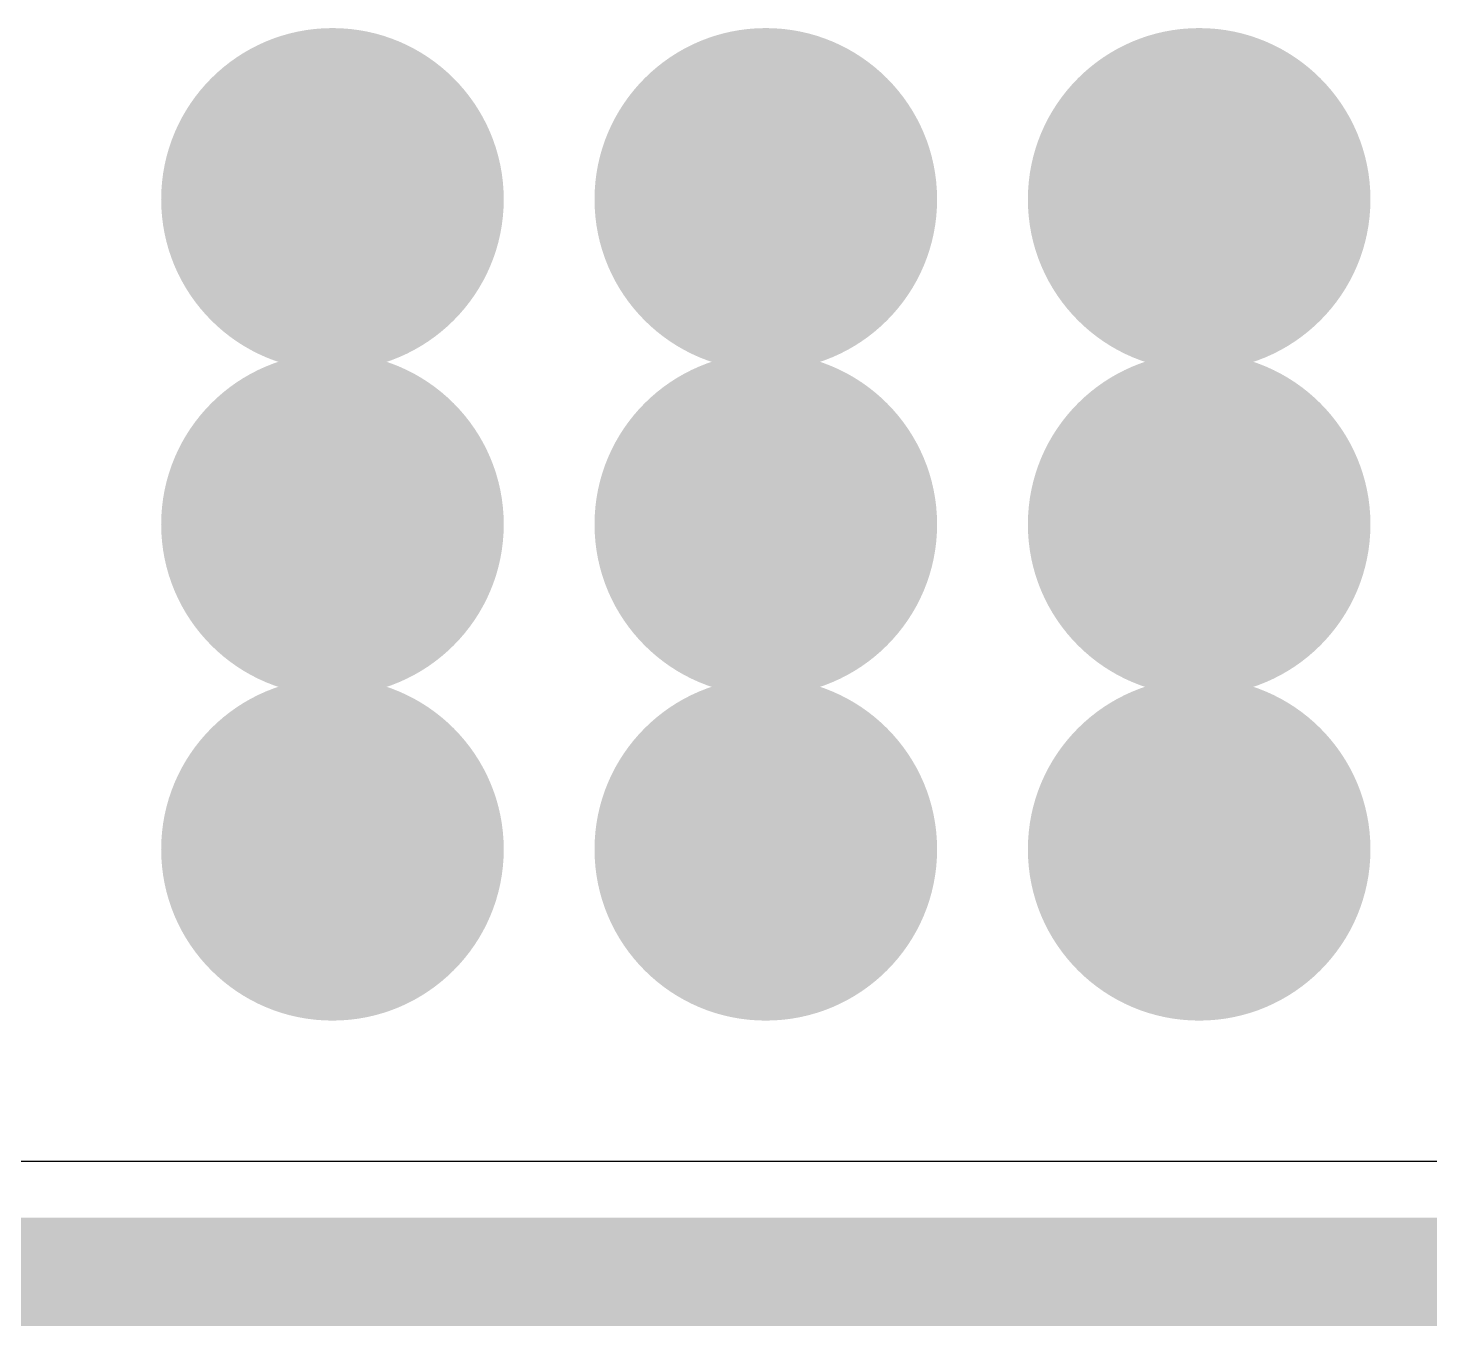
# Model space of a CAD drawing. Header units: inches. Extents: x -11 to 1110, y -7 to 455.
# Drawn here: x 620.951 to 624.238, y -0.127 to 2.916 of the extents above; entities that cross this region are included whole.
import ezdxf

# ---------------------------------------------------------------- set-up
doc = ezdxf.new("R2010")
doc.units = ezdxf.units.IN
for name, color, linetype in [('Board_outline', 216, 'Continuous'), ('Bottom Layer', 5, 'Continuous'), ('Bottom Solder', 6, 'Continuous'), ('Drill Drawing', 1, 'Continuous'), ('Top Layer', 1, 'Continuous'), ('Top Solder', 216, 'Continuous'), ('Via Holes', 16, 'Continuous')]:
    doc.layers.add(name, color=color, linetype=linetype)

msp = doc.modelspace()

# ---------------------------------------------------------------- hatches: boundary and pattern name
at = {"layer": 'Bottom Layer'}
h = msp.add_hatch(color=5, dxfattribs=at)
edge = h.paths.add_edge_path()
edge.add_arc((621.665, 2.5146), 0.3, 0, 360)
h = msp.add_hatch(color=5, dxfattribs=at)
edge = h.paths.add_edge_path()
edge.add_arc((622.681, 2.5146), 0.3, 0, 360)
h = msp.add_hatch(color=5, dxfattribs=at)
edge = h.paths.add_edge_path()
edge.add_arc((623.697, 2.5146), 0.3, 0, 360)
h = msp.add_hatch(color=5, dxfattribs=at)
edge = h.paths.add_edge_path()
edge.add_arc((621.665, 1.7526), 0.3, 0, 360)
h = msp.add_hatch(color=5, dxfattribs=at)
edge = h.paths.add_edge_path()
edge.add_arc((622.681, 1.7526), 0.3, 0, 360)
h = msp.add_hatch(color=5, dxfattribs=at)
edge = h.paths.add_edge_path()
edge.add_arc((623.697, 1.7526), 0.3, 0, 360)
h = msp.add_hatch(color=5, dxfattribs=at)
edge = h.paths.add_edge_path()
edge.add_arc((621.665, 0.9906), 0.3, 0, 360)
h = msp.add_hatch(color=5, dxfattribs=at)
edge = h.paths.add_edge_path()
edge.add_arc((622.681, 0.9906), 0.3, 0, 360)
h = msp.add_hatch(color=5, dxfattribs=at)
edge = h.paths.add_edge_path()
edge.add_arc((623.697, 0.9906), 0.3, 0, 360)
at = {"layer": 'Bottom Solder'}
h = msp.add_hatch(color=6, dxfattribs=at)
edge = h.paths.add_edge_path()
edge.add_arc((621.665, 2.5146), 0.4016, 0, 360)
h = msp.add_hatch(color=6, dxfattribs=at)
edge = h.paths.add_edge_path()
edge.add_arc((622.681, 2.5146), 0.4016, 0, 360)
h = msp.add_hatch(color=6, dxfattribs=at)
edge = h.paths.add_edge_path()
edge.add_arc((623.697, 2.5146), 0.4016, 0, 360)
h = msp.add_hatch(color=6, dxfattribs=at)
edge = h.paths.add_edge_path()
edge.add_arc((621.665, 1.7526), 0.4016, 0, 360)
h = msp.add_hatch(color=6, dxfattribs=at)
edge = h.paths.add_edge_path()
edge.add_arc((622.681, 1.7526), 0.4016, 0, 360)
h = msp.add_hatch(color=6, dxfattribs=at)
edge = h.paths.add_edge_path()
edge.add_arc((623.697, 1.7526), 0.4016, 0, 360)
h = msp.add_hatch(color=6, dxfattribs=at)
edge = h.paths.add_edge_path()
edge.add_arc((621.665, 0.9906), 0.4016, 0, 360)
h = msp.add_hatch(color=6, dxfattribs=at)
edge = h.paths.add_edge_path()
edge.add_arc((622.681, 0.9906), 0.4016, 0, 360)
h = msp.add_hatch(color=6, dxfattribs=at)
edge = h.paths.add_edge_path()
edge.add_arc((623.697, 0.9906), 0.4016, 0, 360)
at = {"layer": 'Top Layer'}
h = msp.add_hatch(color=1, dxfattribs=at)
edge = h.paths.add_edge_path()
edge.add_arc((621.665, 2.5146), 0.3, 0, 360)
h = msp.add_hatch(color=1, dxfattribs=at)
edge = h.paths.add_edge_path()
edge.add_arc((622.681, 2.5146), 0.3, 0, 360)
h = msp.add_hatch(color=1, dxfattribs=at)
edge = h.paths.add_edge_path()
edge.add_arc((623.697, 2.5146), 0.3, 0, 360)
h = msp.add_hatch(color=1, dxfattribs=at)
edge = h.paths.add_edge_path()
edge.add_arc((621.665, 1.7526), 0.3, 0, 360)
h = msp.add_hatch(color=1, dxfattribs=at)
edge = h.paths.add_edge_path()
edge.add_arc((622.681, 1.7526), 0.3, 0, 360)
h = msp.add_hatch(color=1, dxfattribs=at)
edge = h.paths.add_edge_path()
edge.add_arc((623.697, 1.7526), 0.3, 0, 360)
h = msp.add_hatch(color=1, dxfattribs=at)
edge = h.paths.add_edge_path()
edge.add_arc((621.665, 0.9906), 0.3, 0, 360)
h = msp.add_hatch(color=1, dxfattribs=at)
edge = h.paths.add_edge_path()
edge.add_arc((622.681, 0.9906), 0.3, 0, 360)
h = msp.add_hatch(color=1, dxfattribs=at)
edge = h.paths.add_edge_path()
edge.add_arc((623.697, 0.9906), 0.3, 0, 360)
at = {"layer": 'Top Solder'}
h = msp.add_hatch(color=216, dxfattribs=at)
edge = h.paths.add_edge_path()
edge.add_arc((621.665, 2.5146), 0.4016, 0, 360)
h = msp.add_hatch(color=216, dxfattribs=at)
edge = h.paths.add_edge_path()
edge.add_arc((622.681, 2.5146), 0.4016, 0, 360)
h = msp.add_hatch(color=216, dxfattribs=at)
edge = h.paths.add_edge_path()
edge.add_arc((623.697, 2.5146), 0.4016, 0, 360)
h = msp.add_hatch(color=216, dxfattribs=at)
edge = h.paths.add_edge_path()
edge.add_arc((621.665, 1.7526), 0.4016, 0, 360)
h = msp.add_hatch(color=216, dxfattribs=at)
edge = h.paths.add_edge_path()
edge.add_arc((622.681, 1.7526), 0.4016, 0, 360)
h = msp.add_hatch(color=216, dxfattribs=at)
edge = h.paths.add_edge_path()
edge.add_arc((623.697, 1.7526), 0.4016, 0, 360)
h = msp.add_hatch(color=216, dxfattribs=at)
edge = h.paths.add_edge_path()
edge.add_arc((621.665, 0.9906), 0.4016, 0, 360)
h = msp.add_hatch(color=216, dxfattribs=at)
edge = h.paths.add_edge_path()
edge.add_arc((622.681, 0.9906), 0.4016, 0, 360)
h = msp.add_hatch(color=216, dxfattribs=at)
edge = h.paths.add_edge_path()
edge.add_arc((623.697, 0.9906), 0.4016, 0, 360)
at = {"layer": 'Via Holes'}
h = msp.add_hatch(color=7, dxfattribs=at)
edge = h.paths.add_edge_path()
edge.add_arc((621.665, 2.5146), 0.15, 0, 360)
h = msp.add_hatch(color=7, dxfattribs=at)
edge = h.paths.add_edge_path()
edge.add_arc((622.681, 2.5146), 0.15, 0, 360)
h = msp.add_hatch(color=7, dxfattribs=at)
edge = h.paths.add_edge_path()
edge.add_arc((623.697, 2.5146), 0.15, 0, 360)
h = msp.add_hatch(color=7, dxfattribs=at)
edge = h.paths.add_edge_path()
edge.add_arc((621.665, 1.7526), 0.15, 0, 360)
h = msp.add_hatch(color=7, dxfattribs=at)
edge = h.paths.add_edge_path()
edge.add_arc((622.681, 1.7526), 0.15, 0, 360)
h = msp.add_hatch(color=7, dxfattribs=at)
edge = h.paths.add_edge_path()
edge.add_arc((623.697, 1.7526), 0.15, 0, 360)
h = msp.add_hatch(color=7, dxfattribs=at)
edge = h.paths.add_edge_path()
edge.add_arc((621.665, 0.9906), 0.15, 0, 360)
h = msp.add_hatch(color=7, dxfattribs=at)
edge = h.paths.add_edge_path()
edge.add_arc((622.681, 0.9906), 0.15, 0, 360)
h = msp.add_hatch(color=7, dxfattribs=at)
edge = h.paths.add_edge_path()
edge.add_arc((623.697, 0.9906), 0.15, 0, 360)

# ---------------------------------------------------------------- linework, layer by layer
at = {"layer": 'Board_outline'}
msp.add_lwpolyline([(0, 0, 0.254, 0.254, 0), (704, 0, 0.254, 0.254, 0)], format="xyseb", dxfattribs=at)
at = {"layer": 'Bottom Layer'}
msp.add_line((631.0884, 0.259), (600.8116, 0.259), dxfattribs=at)
at = {"layer": 'Drill Drawing'}
for points in [[(621.411, 2.7686, 0.0508, 0.0508, 0), (621.665, 2.6416, 0.0508, 0.0508, 0)], [(621.411, 2.7686, 0.0508, 0.0508, 0), (621.538, 2.5146, 0.0508, 0.0508, 0)], [(621.665, 2.6416, 0.0508, 0.0508, 0), (621.919, 2.7686, 0.0508, 0.0508, 0)], [(621.792, 2.5146, 0.0508, 0.0508, 0), (621.919, 2.7686, 0.0508, 0.0508, 0)], [(622.427, 2.7686, 0.0508, 0.0508, 0), (622.681, 2.6416, 0.0508, 0.0508, 0)], [(622.427, 2.7686, 0.0508, 0.0508, 0), (622.554, 2.5146, 0.0508, 0.0508, 0)], [(622.681, 2.6416, 0.0508, 0.0508, 0), (622.935, 2.7686, 0.0508, 0.0508, 0)], [(622.808, 2.5146, 0.0508, 0.0508, 0), (622.935, 2.7686, 0.0508, 0.0508, 0)], [(623.443, 2.7686, 0.0508, 0.0508, 0), (623.697, 2.6416, 0.0508, 0.0508, 0)], [(623.443, 2.7686, 0.0508, 0.0508, 0), (623.57, 2.5146, 0.0508, 0.0508, 0)], [(623.697, 2.6416, 0.0508, 0.0508, 0), (623.951, 2.7686, 0.0508, 0.0508, 0)], [(623.824, 2.5146, 0.0508, 0.0508, 0), (623.951, 2.7686, 0.0508, 0.0508, 0)], [(621.411, 2.2606, 0.0508, 0.0508, 0), (621.538, 2.5146, 0.0508, 0.0508, 0)], [(621.792, 2.5146, 0.0508, 0.0508, 0), (621.919, 2.2606, 0.0508, 0.0508, 0)], [(622.427, 2.2606, 0.0508, 0.0508, 0), (622.554, 2.5146, 0.0508, 0.0508, 0)], [(622.808, 2.5146, 0.0508, 0.0508, 0), (622.935, 2.2606, 0.0508, 0.0508, 0)], [(623.443, 2.2606, 0.0508, 0.0508, 0), (623.57, 2.5146, 0.0508, 0.0508, 0)], [(623.824, 2.5146, 0.0508, 0.0508, 0), (623.951, 2.2606, 0.0508, 0.0508, 0)], [(621.411, 2.2606, 0.0508, 0.0508, 0), (621.665, 2.3876, 0.0508, 0.0508, 0)], [(621.665, 2.3876, 0.0508, 0.0508, 0), (621.919, 2.2606, 0.0508, 0.0508, 0)], [(622.427, 2.2606, 0.0508, 0.0508, 0), (622.681, 2.3876, 0.0508, 0.0508, 0)], [(622.681, 2.3876, 0.0508, 0.0508, 0), (622.935, 2.2606, 0.0508, 0.0508, 0)], [(623.443, 2.2606, 0.0508, 0.0508, 0), (623.697, 2.3876, 0.0508, 0.0508, 0)], [(623.697, 2.3876, 0.0508, 0.0508, 0), (623.951, 2.2606, 0.0508, 0.0508, 0)], [(621.411, 2.0066, 0.0508, 0.0508, 0), (621.665, 1.8796, 0.0508, 0.0508, 0)], [(621.411, 2.0066, 0.0508, 0.0508, 0), (621.538, 1.7526, 0.0508, 0.0508, 0)], [(621.665, 1.8796, 0.0508, 0.0508, 0), (621.919, 2.0066, 0.0508, 0.0508, 0)], [(621.792, 1.7526, 0.0508, 0.0508, 0), (621.919, 2.0066, 0.0508, 0.0508, 0)], [(622.427, 2.0066, 0.0508, 0.0508, 0), (622.681, 1.8796, 0.0508, 0.0508, 0)], [(622.427, 2.0066, 0.0508, 0.0508, 0), (622.554, 1.7526, 0.0508, 0.0508, 0)], [(622.681, 1.8796, 0.0508, 0.0508, 0), (622.935, 2.0066, 0.0508, 0.0508, 0)], [(622.808, 1.7526, 0.0508, 0.0508, 0), (622.935, 2.0066, 0.0508, 0.0508, 0)], [(623.443, 2.0066, 0.0508, 0.0508, 0), (623.697, 1.8796, 0.0508, 0.0508, 0)], [(623.443, 2.0066, 0.0508, 0.0508, 0), (623.57, 1.7526, 0.0508, 0.0508, 0)], [(623.697, 1.8796, 0.0508, 0.0508, 0), (623.951, 2.0066, 0.0508, 0.0508, 0)], [(623.824, 1.7526, 0.0508, 0.0508, 0), (623.951, 2.0066, 0.0508, 0.0508, 0)], [(621.411, 1.4986, 0.0508, 0.0508, 0), (621.538, 1.7526, 0.0508, 0.0508, 0)], [(621.792, 1.7526, 0.0508, 0.0508, 0), (621.919, 1.4986, 0.0508, 0.0508, 0)], [(622.427, 1.4986, 0.0508, 0.0508, 0), (622.554, 1.7526, 0.0508, 0.0508, 0)], [(622.808, 1.7526, 0.0508, 0.0508, 0), (622.935, 1.4986, 0.0508, 0.0508, 0)], [(623.443, 1.4986, 0.0508, 0.0508, 0), (623.57, 1.7526, 0.0508, 0.0508, 0)], [(623.824, 1.7526, 0.0508, 0.0508, 0), (623.951, 1.4986, 0.0508, 0.0508, 0)], [(621.411, 1.4986, 0.0508, 0.0508, 0), (621.665, 1.6256, 0.0508, 0.0508, 0)], [(621.665, 1.6256, 0.0508, 0.0508, 0), (621.919, 1.4986, 0.0508, 0.0508, 0)], [(622.427, 1.4986, 0.0508, 0.0508, 0), (622.681, 1.6256, 0.0508, 0.0508, 0)], [(622.681, 1.6256, 0.0508, 0.0508, 0), (622.935, 1.4986, 0.0508, 0.0508, 0)], [(623.443, 1.4986, 0.0508, 0.0508, 0), (623.697, 1.6256, 0.0508, 0.0508, 0)], [(623.697, 1.6256, 0.0508, 0.0508, 0), (623.951, 1.4986, 0.0508, 0.0508, 0)], [(621.411, 1.2446, 0.0508, 0.0508, 0), (621.665, 1.1176, 0.0508, 0.0508, 0)], [(621.411, 1.2446, 0.0508, 0.0508, 0), (621.538, 0.9906, 0.0508, 0.0508, 0)], [(621.665, 1.1176, 0.0508, 0.0508, 0), (621.919, 1.2446, 0.0508, 0.0508, 0)], [(621.792, 0.9906, 0.0508, 0.0508, 0), (621.919, 1.2446, 0.0508, 0.0508, 0)], [(622.427, 1.2446, 0.0508, 0.0508, 0), (622.681, 1.1176, 0.0508, 0.0508, 0)], [(622.427, 1.2446, 0.0508, 0.0508, 0), (622.554, 0.9906, 0.0508, 0.0508, 0)], [(622.681, 1.1176, 0.0508, 0.0508, 0), (622.935, 1.2446, 0.0508, 0.0508, 0)], [(622.808, 0.9906, 0.0508, 0.0508, 0), (622.935, 1.2446, 0.0508, 0.0508, 0)], [(623.443, 1.2446, 0.0508, 0.0508, 0), (623.697, 1.1176, 0.0508, 0.0508, 0)], [(623.443, 1.2446, 0.0508, 0.0508, 0), (623.57, 0.9906, 0.0508, 0.0508, 0)], [(623.697, 1.1176, 0.0508, 0.0508, 0), (623.951, 1.2446, 0.0508, 0.0508, 0)], [(623.824, 0.9906, 0.0508, 0.0508, 0), (623.951, 1.2446, 0.0508, 0.0508, 0)], [(621.411, 0.7366, 0.0508, 0.0508, 0), (621.538, 0.9906, 0.0508, 0.0508, 0)], [(621.792, 0.9906, 0.0508, 0.0508, 0), (621.919, 0.7366, 0.0508, 0.0508, 0)], [(622.427, 0.7366, 0.0508, 0.0508, 0), (622.554, 0.9906, 0.0508, 0.0508, 0)], [(622.808, 0.9906, 0.0508, 0.0508, 0), (622.935, 0.7366, 0.0508, 0.0508, 0)], [(623.443, 0.7366, 0.0508, 0.0508, 0), (623.57, 0.9906, 0.0508, 0.0508, 0)], [(623.824, 0.9906, 0.0508, 0.0508, 0), (623.951, 0.7366, 0.0508, 0.0508, 0)], [(621.411, 0.7366, 0.0508, 0.0508, 0), (621.665, 0.8636, 0.0508, 0.0508, 0)], [(621.665, 0.8636, 0.0508, 0.0508, 0), (621.919, 0.7366, 0.0508, 0.0508, 0)], [(622.427, 0.7366, 0.0508, 0.0508, 0), (622.681, 0.8636, 0.0508, 0.0508, 0)], [(622.681, 0.8636, 0.0508, 0.0508, 0), (622.935, 0.7366, 0.0508, 0.0508, 0)], [(623.443, 0.7366, 0.0508, 0.0508, 0), (623.697, 0.8636, 0.0508, 0.0508, 0)], [(623.697, 0.8636, 0.0508, 0.0508, 0), (623.951, 0.7366, 0.0508, 0.0508, 0)]]:
    msp.add_lwpolyline(points, format="xyseb", dxfattribs=at)
for points in [[(621.3983, 2.7686, 0.0254, 0.0254, 1), (621.4237, 2.7686, 0.0254, 0.0254, 1)], [(621.3983, 2.7686, 0.0254, 0.0254, 1), (621.4237, 2.7686, 0.0254, 0.0254, 1)], [(621.9063, 2.7686, 0.0254, 0.0254, 1), (621.9317, 2.7686, 0.0254, 0.0254, 1)], [(621.9063, 2.7686, 0.0254, 0.0254, 1), (621.9317, 2.7686, 0.0254, 0.0254, 1)], [(622.4143, 2.7686, 0.0254, 0.0254, 1), (622.4397, 2.7686, 0.0254, 0.0254, 1)], [(622.4143, 2.7686, 0.0254, 0.0254, 1), (622.4397, 2.7686, 0.0254, 0.0254, 1)], [(622.9223, 2.7686, 0.0254, 0.0254, 1), (622.9477, 2.7686, 0.0254, 0.0254, 1)], [(622.9223, 2.7686, 0.0254, 0.0254, 1), (622.9477, 2.7686, 0.0254, 0.0254, 1)], [(623.4303, 2.7686, 0.0254, 0.0254, 1), (623.4557, 2.7686, 0.0254, 0.0254, 1)], [(623.4303, 2.7686, 0.0254, 0.0254, 1), (623.4557, 2.7686, 0.0254, 0.0254, 1)], [(623.9383, 2.7686, 0.0254, 0.0254, 1), (623.9637, 2.7686, 0.0254, 0.0254, 1)], [(623.9383, 2.7686, 0.0254, 0.0254, 1), (623.9637, 2.7686, 0.0254, 0.0254, 1)], [(621.6523, 2.6416, 0.0254, 0.0254, 1), (621.6777, 2.6416, 0.0254, 0.0254, 1)], [(621.6523, 2.6416, 0.0254, 0.0254, 1), (621.6777, 2.6416, 0.0254, 0.0254, 1)], [(622.6683, 2.6416, 0.0254, 0.0254, 1), (622.6937, 2.6416, 0.0254, 0.0254, 1)], [(622.6683, 2.6416, 0.0254, 0.0254, 1), (622.6937, 2.6416, 0.0254, 0.0254, 1)], [(623.6843, 2.6416, 0.0254, 0.0254, 1), (623.7097, 2.6416, 0.0254, 0.0254, 1)], [(623.6843, 2.6416, 0.0254, 0.0254, 1), (623.7097, 2.6416, 0.0254, 0.0254, 1)], [(621.5253, 2.5146, 0.0254, 0.0254, 1), (621.5507, 2.5146, 0.0254, 0.0254, 1)], [(621.5253, 2.5146, 0.0254, 0.0254, 1), (621.5507, 2.5146, 0.0254, 0.0254, 1)], [(621.7793, 2.5146, 0.0254, 0.0254, 1), (621.8047, 2.5146, 0.0254, 0.0254, 1)], [(621.7793, 2.5146, 0.0254, 0.0254, 1), (621.8047, 2.5146, 0.0254, 0.0254, 1)], [(622.5413, 2.5146, 0.0254, 0.0254, 1), (622.5667, 2.5146, 0.0254, 0.0254, 1)], [(622.5413, 2.5146, 0.0254, 0.0254, 1), (622.5667, 2.5146, 0.0254, 0.0254, 1)], [(622.7953, 2.5146, 0.0254, 0.0254, 1), (622.8207, 2.5146, 0.0254, 0.0254, 1)], [(622.7953, 2.5146, 0.0254, 0.0254, 1), (622.8207, 2.5146, 0.0254, 0.0254, 1)], [(623.5573, 2.5146, 0.0254, 0.0254, 1), (623.5827, 2.5146, 0.0254, 0.0254, 1)], [(623.5573, 2.5146, 0.0254, 0.0254, 1), (623.5827, 2.5146, 0.0254, 0.0254, 1)], [(623.8113, 2.5146, 0.0254, 0.0254, 1), (623.8367, 2.5146, 0.0254, 0.0254, 1)], [(623.8113, 2.5146, 0.0254, 0.0254, 1), (623.8367, 2.5146, 0.0254, 0.0254, 1)], [(621.6523, 2.3876, 0.0254, 0.0254, 1), (621.6777, 2.3876, 0.0254, 0.0254, 1)], [(621.6523, 2.3876, 0.0254, 0.0254, 1), (621.6777, 2.3876, 0.0254, 0.0254, 1)], [(622.6683, 2.3876, 0.0254, 0.0254, 1), (622.6937, 2.3876, 0.0254, 0.0254, 1)], [(622.6683, 2.3876, 0.0254, 0.0254, 1), (622.6937, 2.3876, 0.0254, 0.0254, 1)], [(623.6843, 2.3876, 0.0254, 0.0254, 1), (623.7097, 2.3876, 0.0254, 0.0254, 1)], [(623.6843, 2.3876, 0.0254, 0.0254, 1), (623.7097, 2.3876, 0.0254, 0.0254, 1)], [(621.3983, 2.2606, 0.0254, 0.0254, 1), (621.4237, 2.2606, 0.0254, 0.0254, 1)], [(621.3983, 2.2606, 0.0254, 0.0254, 1), (621.4237, 2.2606, 0.0254, 0.0254, 1)], [(621.9063, 2.2606, 0.0254, 0.0254, 1), (621.9317, 2.2606, 0.0254, 0.0254, 1)], [(621.9063, 2.2606, 0.0254, 0.0254, 1), (621.9317, 2.2606, 0.0254, 0.0254, 1)], [(622.4143, 2.2606, 0.0254, 0.0254, 1), (622.4397, 2.2606, 0.0254, 0.0254, 1)], [(622.4143, 2.2606, 0.0254, 0.0254, 1), (622.4397, 2.2606, 0.0254, 0.0254, 1)], [(622.9223, 2.2606, 0.0254, 0.0254, 1), (622.9477, 2.2606, 0.0254, 0.0254, 1)], [(622.9223, 2.2606, 0.0254, 0.0254, 1), (622.9477, 2.2606, 0.0254, 0.0254, 1)], [(623.4303, 2.2606, 0.0254, 0.0254, 1), (623.4557, 2.2606, 0.0254, 0.0254, 1)], [(623.4303, 2.2606, 0.0254, 0.0254, 1), (623.4557, 2.2606, 0.0254, 0.0254, 1)], [(623.9383, 2.2606, 0.0254, 0.0254, 1), (623.9637, 2.2606, 0.0254, 0.0254, 1)], [(623.9383, 2.2606, 0.0254, 0.0254, 1), (623.9637, 2.2606, 0.0254, 0.0254, 1)], [(621.3983, 2.0066, 0.0254, 0.0254, 1), (621.4237, 2.0066, 0.0254, 0.0254, 1)], [(621.3983, 2.0066, 0.0254, 0.0254, 1), (621.4237, 2.0066, 0.0254, 0.0254, 1)], [(621.9063, 2.0066, 0.0254, 0.0254, 1), (621.9317, 2.0066, 0.0254, 0.0254, 1)], [(621.9063, 2.0066, 0.0254, 0.0254, 1), (621.9317, 2.0066, 0.0254, 0.0254, 1)], [(622.4143, 2.0066, 0.0254, 0.0254, 1), (622.4397, 2.0066, 0.0254, 0.0254, 1)], [(622.4143, 2.0066, 0.0254, 0.0254, 1), (622.4397, 2.0066, 0.0254, 0.0254, 1)], [(622.9223, 2.0066, 0.0254, 0.0254, 1), (622.9477, 2.0066, 0.0254, 0.0254, 1)], [(622.9223, 2.0066, 0.0254, 0.0254, 1), (622.9477, 2.0066, 0.0254, 0.0254, 1)], [(623.4303, 2.0066, 0.0254, 0.0254, 1), (623.4557, 2.0066, 0.0254, 0.0254, 1)], [(623.4303, 2.0066, 0.0254, 0.0254, 1), (623.4557, 2.0066, 0.0254, 0.0254, 1)], [(623.9383, 2.0066, 0.0254, 0.0254, 1), (623.9637, 2.0066, 0.0254, 0.0254, 1)], [(623.9383, 2.0066, 0.0254, 0.0254, 1), (623.9637, 2.0066, 0.0254, 0.0254, 1)], [(621.6523, 1.8796, 0.0254, 0.0254, 1), (621.6777, 1.8796, 0.0254, 0.0254, 1)], [(621.6523, 1.8796, 0.0254, 0.0254, 1), (621.6777, 1.8796, 0.0254, 0.0254, 1)], [(622.6683, 1.8796, 0.0254, 0.0254, 1), (622.6937, 1.8796, 0.0254, 0.0254, 1)], [(622.6683, 1.8796, 0.0254, 0.0254, 1), (622.6937, 1.8796, 0.0254, 0.0254, 1)], [(623.6843, 1.8796, 0.0254, 0.0254, 1), (623.7097, 1.8796, 0.0254, 0.0254, 1)], [(623.6843, 1.8796, 0.0254, 0.0254, 1), (623.7097, 1.8796, 0.0254, 0.0254, 1)], [(621.5253, 1.7526, 0.0254, 0.0254, 1), (621.5507, 1.7526, 0.0254, 0.0254, 1)], [(621.5253, 1.7526, 0.0254, 0.0254, 1), (621.5507, 1.7526, 0.0254, 0.0254, 1)], [(621.7793, 1.7526, 0.0254, 0.0254, 1), (621.8047, 1.7526, 0.0254, 0.0254, 1)], [(621.7793, 1.7526, 0.0254, 0.0254, 1), (621.8047, 1.7526, 0.0254, 0.0254, 1)], [(622.5413, 1.7526, 0.0254, 0.0254, 1), (622.5667, 1.7526, 0.0254, 0.0254, 1)], [(622.5413, 1.7526, 0.0254, 0.0254, 1), (622.5667, 1.7526, 0.0254, 0.0254, 1)], [(622.7953, 1.7526, 0.0254, 0.0254, 1), (622.8207, 1.7526, 0.0254, 0.0254, 1)], [(622.7953, 1.7526, 0.0254, 0.0254, 1), (622.8207, 1.7526, 0.0254, 0.0254, 1)], [(623.5573, 1.7526, 0.0254, 0.0254, 1), (623.5827, 1.7526, 0.0254, 0.0254, 1)], [(623.5573, 1.7526, 0.0254, 0.0254, 1), (623.5827, 1.7526, 0.0254, 0.0254, 1)], [(623.8113, 1.7526, 0.0254, 0.0254, 1), (623.8367, 1.7526, 0.0254, 0.0254, 1)], [(623.8113, 1.7526, 0.0254, 0.0254, 1), (623.8367, 1.7526, 0.0254, 0.0254, 1)], [(621.6523, 1.6256, 0.0254, 0.0254, 1), (621.6777, 1.6256, 0.0254, 0.0254, 1)], [(621.6523, 1.6256, 0.0254, 0.0254, 1), (621.6777, 1.6256, 0.0254, 0.0254, 1)], [(622.6683, 1.6256, 0.0254, 0.0254, 1), (622.6937, 1.6256, 0.0254, 0.0254, 1)], [(622.6683, 1.6256, 0.0254, 0.0254, 1), (622.6937, 1.6256, 0.0254, 0.0254, 1)], [(623.6843, 1.6256, 0.0254, 0.0254, 1), (623.7097, 1.6256, 0.0254, 0.0254, 1)], [(623.6843, 1.6256, 0.0254, 0.0254, 1), (623.7097, 1.6256, 0.0254, 0.0254, 1)], [(621.3983, 1.4986, 0.0254, 0.0254, 1), (621.4237, 1.4986, 0.0254, 0.0254, 1)], [(621.3983, 1.4986, 0.0254, 0.0254, 1), (621.4237, 1.4986, 0.0254, 0.0254, 1)], [(621.9063, 1.4986, 0.0254, 0.0254, 1), (621.9317, 1.4986, 0.0254, 0.0254, 1)], [(621.9063, 1.4986, 0.0254, 0.0254, 1), (621.9317, 1.4986, 0.0254, 0.0254, 1)], [(622.4143, 1.4986, 0.0254, 0.0254, 1), (622.4397, 1.4986, 0.0254, 0.0254, 1)], [(622.4143, 1.4986, 0.0254, 0.0254, 1), (622.4397, 1.4986, 0.0254, 0.0254, 1)], [(622.9223, 1.4986, 0.0254, 0.0254, 1), (622.9477, 1.4986, 0.0254, 0.0254, 1)], [(622.9223, 1.4986, 0.0254, 0.0254, 1), (622.9477, 1.4986, 0.0254, 0.0254, 1)], [(623.4303, 1.4986, 0.0254, 0.0254, 1), (623.4557, 1.4986, 0.0254, 0.0254, 1)], [(623.4303, 1.4986, 0.0254, 0.0254, 1), (623.4557, 1.4986, 0.0254, 0.0254, 1)], [(623.9383, 1.4986, 0.0254, 0.0254, 1), (623.9637, 1.4986, 0.0254, 0.0254, 1)], [(623.9383, 1.4986, 0.0254, 0.0254, 1), (623.9637, 1.4986, 0.0254, 0.0254, 1)], [(621.3983, 1.2446, 0.0254, 0.0254, 1), (621.4237, 1.2446, 0.0254, 0.0254, 1)], [(621.3983, 1.2446, 0.0254, 0.0254, 1), (621.4237, 1.2446, 0.0254, 0.0254, 1)], [(621.9063, 1.2446, 0.0254, 0.0254, 1), (621.9317, 1.2446, 0.0254, 0.0254, 1)], [(621.9063, 1.2446, 0.0254, 0.0254, 1), (621.9317, 1.2446, 0.0254, 0.0254, 1)], [(622.4143, 1.2446, 0.0254, 0.0254, 1), (622.4397, 1.2446, 0.0254, 0.0254, 1)], [(622.4143, 1.2446, 0.0254, 0.0254, 1), (622.4397, 1.2446, 0.0254, 0.0254, 1)], [(622.9223, 1.2446, 0.0254, 0.0254, 1), (622.9477, 1.2446, 0.0254, 0.0254, 1)], [(622.9223, 1.2446, 0.0254, 0.0254, 1), (622.9477, 1.2446, 0.0254, 0.0254, 1)], [(623.4303, 1.2446, 0.0254, 0.0254, 1), (623.4557, 1.2446, 0.0254, 0.0254, 1)], [(623.4303, 1.2446, 0.0254, 0.0254, 1), (623.4557, 1.2446, 0.0254, 0.0254, 1)], [(623.9383, 1.2446, 0.0254, 0.0254, 1), (623.9637, 1.2446, 0.0254, 0.0254, 1)], [(623.9383, 1.2446, 0.0254, 0.0254, 1), (623.9637, 1.2446, 0.0254, 0.0254, 1)], [(621.6523, 1.1176, 0.0254, 0.0254, 1), (621.6777, 1.1176, 0.0254, 0.0254, 1)], [(621.6523, 1.1176, 0.0254, 0.0254, 1), (621.6777, 1.1176, 0.0254, 0.0254, 1)], [(622.6683, 1.1176, 0.0254, 0.0254, 1), (622.6937, 1.1176, 0.0254, 0.0254, 1)], [(622.6683, 1.1176, 0.0254, 0.0254, 1), (622.6937, 1.1176, 0.0254, 0.0254, 1)], [(623.6843, 1.1176, 0.0254, 0.0254, 1), (623.7097, 1.1176, 0.0254, 0.0254, 1)], [(623.6843, 1.1176, 0.0254, 0.0254, 1), (623.7097, 1.1176, 0.0254, 0.0254, 1)], [(621.5253, 0.9906, 0.0254, 0.0254, 1), (621.5507, 0.9906, 0.0254, 0.0254, 1)], [(621.5253, 0.9906, 0.0254, 0.0254, 1), (621.5507, 0.9906, 0.0254, 0.0254, 1)], [(621.7793, 0.9906, 0.0254, 0.0254, 1), (621.8047, 0.9906, 0.0254, 0.0254, 1)], [(621.7793, 0.9906, 0.0254, 0.0254, 1), (621.8047, 0.9906, 0.0254, 0.0254, 1)], [(622.5413, 0.9906, 0.0254, 0.0254, 1), (622.5667, 0.9906, 0.0254, 0.0254, 1)], [(622.5413, 0.9906, 0.0254, 0.0254, 1), (622.5667, 0.9906, 0.0254, 0.0254, 1)], [(622.7953, 0.9906, 0.0254, 0.0254, 1), (622.8207, 0.9906, 0.0254, 0.0254, 1)], [(622.7953, 0.9906, 0.0254, 0.0254, 1), (622.8207, 0.9906, 0.0254, 0.0254, 1)], [(623.5573, 0.9906, 0.0254, 0.0254, 1), (623.5827, 0.9906, 0.0254, 0.0254, 1)], [(623.5573, 0.9906, 0.0254, 0.0254, 1), (623.5827, 0.9906, 0.0254, 0.0254, 1)], [(623.8113, 0.9906, 0.0254, 0.0254, 1), (623.8367, 0.9906, 0.0254, 0.0254, 1)], [(623.8113, 0.9906, 0.0254, 0.0254, 1), (623.8367, 0.9906, 0.0254, 0.0254, 1)], [(621.6523, 0.8636, 0.0254, 0.0254, 1), (621.6777, 0.8636, 0.0254, 0.0254, 1)], [(621.6523, 0.8636, 0.0254, 0.0254, 1), (621.6777, 0.8636, 0.0254, 0.0254, 1)], [(622.6683, 0.8636, 0.0254, 0.0254, 1), (622.6937, 0.8636, 0.0254, 0.0254, 1)], [(622.6683, 0.8636, 0.0254, 0.0254, 1), (622.6937, 0.8636, 0.0254, 0.0254, 1)], [(623.6843, 0.8636, 0.0254, 0.0254, 1), (623.7097, 0.8636, 0.0254, 0.0254, 1)], [(623.6843, 0.8636, 0.0254, 0.0254, 1), (623.7097, 0.8636, 0.0254, 0.0254, 1)], [(621.3983, 0.7366, 0.0254, 0.0254, 1), (621.4237, 0.7366, 0.0254, 0.0254, 1)], [(621.3983, 0.7366, 0.0254, 0.0254, 1), (621.4237, 0.7366, 0.0254, 0.0254, 1)], [(621.9063, 0.7366, 0.0254, 0.0254, 1), (621.9317, 0.7366, 0.0254, 0.0254, 1)], [(621.9063, 0.7366, 0.0254, 0.0254, 1), (621.9317, 0.7366, 0.0254, 0.0254, 1)], [(622.4143, 0.7366, 0.0254, 0.0254, 1), (622.4397, 0.7366, 0.0254, 0.0254, 1)], [(622.4143, 0.7366, 0.0254, 0.0254, 1), (622.4397, 0.7366, 0.0254, 0.0254, 1)], [(622.9223, 0.7366, 0.0254, 0.0254, 1), (622.9477, 0.7366, 0.0254, 0.0254, 1)], [(622.9223, 0.7366, 0.0254, 0.0254, 1), (622.9477, 0.7366, 0.0254, 0.0254, 1)], [(623.4303, 0.7366, 0.0254, 0.0254, 1), (623.4557, 0.7366, 0.0254, 0.0254, 1)], [(623.4303, 0.7366, 0.0254, 0.0254, 1), (623.4557, 0.7366, 0.0254, 0.0254, 1)], [(623.9383, 0.7366, 0.0254, 0.0254, 1), (623.9637, 0.7366, 0.0254, 0.0254, 1)], [(623.9383, 0.7366, 0.0254, 0.0254, 1), (623.9637, 0.7366, 0.0254, 0.0254, 1)]]:
    msp.add_lwpolyline(points, format="xyseb", close=True, dxfattribs=at)
at = {"layer": 'Top Layer'}
msp.add_line((631.1392, 0.259), (616.2802, 0.259), dxfattribs=at)

doc.saveas('drawing.dxf')
